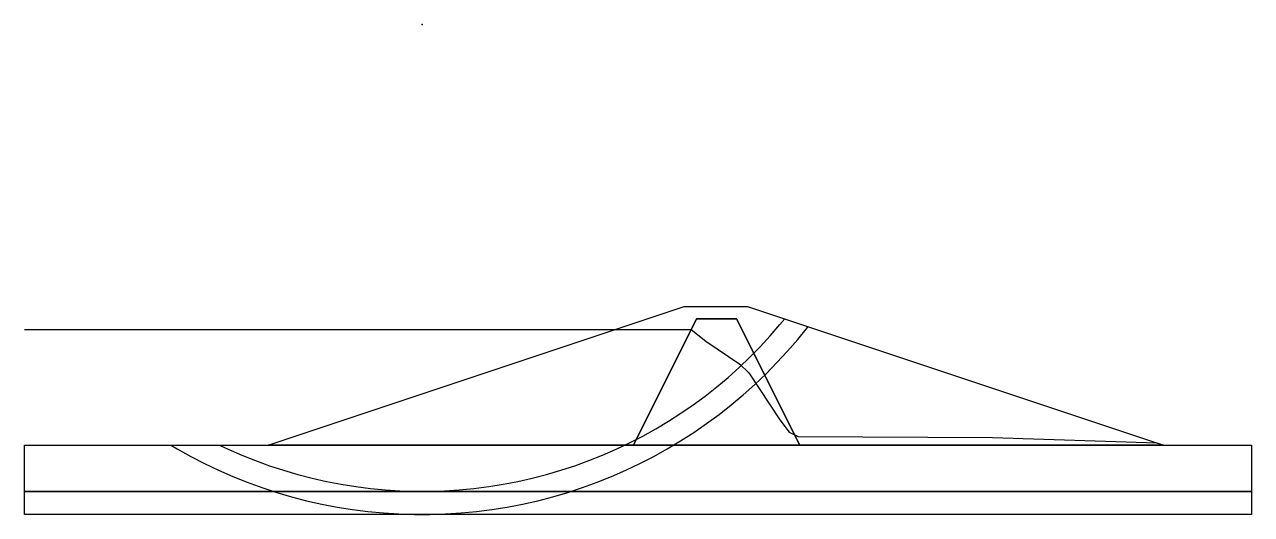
# Model space of a CAD drawing. Header units: metres. Extents: x -158 to 638, y 182 to 500.
import ezdxf

# ---------------------------------------------------------------- set-up
doc = ezdxf.new("R2010")
doc.units = ezdxf.units.M
for name, color, linetype in [('CLAY', 8, 'Continuous'), ('CORE', 30, 'Continuous'), ('PIEZO', 5, 'Continuous'), ('PROFILE_CLAY', 7, 'Continuous'), ('PROFILE_CORE', 7, 'Continuous'), ('PROFILE_SAND', 7, 'Continuous'), ('PROFILE_SHELL', 7, 'Continuous'), ('SAND', 5, 'Continuous'), ('SEARCH_CIRCLES', 1, 'Continuous'), ('SHELL', 40, 'Continuous')]:
    doc.layers.add(name, color=color, linetype=linetype)

msp = doc.modelspace()

# ---------------------------------------------------------------- linework, layer by layer
at = {"layer": 'CLAY'}
msp.add_lwpolyline([(-158, 227), (0, 227), (237, 227), (345, 227), (581, 227), (638, 227), (638, 197), (-158, 197)], close=True, dxfattribs=at)
at = {"layer": 'CORE'}
msp.add_lwpolyline([(237, 227), (278, 309), (304, 309), (345, 227)], close=True, dxfattribs=at)
at = {"layer": 'PIEZO'}
msp.add_lwpolyline([(-158, 302), (274.5, 302), (284, 294.5), (306, 279.5), (312, 274), (332, 243.5), (338, 235.5), (344, 232.5), (470, 232), (576.5, 228.5), (581, 227), (638, 227)], dxfattribs=at)
at = {"layer": 'PROFILE_CLAY'}
msp.add_lwpolyline([(-158, 227), (638, 227)], dxfattribs=at)
at = {"layer": 'PROFILE_CORE'}
msp.add_lwpolyline([(237, 227), (278, 309), (304, 309), (345, 227)], dxfattribs=at)
at = {"layer": 'PROFILE_SAND'}
msp.add_lwpolyline([(-158, 197), (638, 197)], dxfattribs=at)
at = {"layer": 'PROFILE_SHELL'}
msp.add_lwpolyline([(0, 227), (270, 317), (311, 317), (581, 227)], dxfattribs=at)
at = {"layer": 'SAND'}
msp.add_lwpolyline([(-158, 197), (638, 197), (638, 182), (-158, 182)], close=True, dxfattribs=at)
at = {"layer": 'SEARCH_CIRCLES'}
for points in [[(-63.08, 227), (-59, 224.6), (-50.18, 219.7), (-41.21, 215.07), (-32.1, 210.74), (-22.86, 206.69), (-13.49, 202.94), (-4.01, 199.49), (5.58, 196.34), (15.26, 193.5), (25.03, 190.96), (34.87, 188.74), (44.78, 186.83), (54.74, 185.24), (64.75, 183.96), (74.8, 183), (84.87, 182.36), (94.95, 182.04), (105.05, 182.04), (115.13, 182.36), (125.2, 183), (135.25, 183.96), (145.26, 185.24), (155.22, 186.83), (165.13, 188.74), (174.97, 190.96), (184.74, 193.5), (194.42, 196.34), (204.01, 199.49), (213.49, 202.94), (222.86, 206.69), (232.1, 210.74), (241.21, 215.07), (250.18, 219.7), (259, 224.6), (267.66, 229.79), (276.15, 235.24), (284.46, 240.96), (292.58, 246.95), (300.52, 253.19), (308.25, 259.67), (315.77, 266.4), (323.07, 273.36), (330.15, 280.55), (336.99, 287.97), (343.6, 295.59), (349.96, 303.43), (350.33, 303.89)], [(-31.45, 227), (-25.87, 224.38), (-17.06, 220.53), (-8.14, 216.95), (0.9, 213.66), (10.03, 210.66), (19.26, 207.96), (28.57, 205.54), (37.94, 203.42), (47.38, 201.6), (56.88, 200.08), (66.42, 198.87), (75.99, 197.95), (85.58, 197.34), (95.19, 197.04), (104.81, 197.04), (114.42, 197.34), (124.01, 197.95), (133.58, 198.87), (143.12, 200.08), (152.62, 201.6), (162.06, 203.42), (171.43, 205.54), (180.74, 207.96), (189.97, 210.66), (199.1, 213.66), (208.14, 216.95), (217.06, 220.53), (225.87, 224.38), (234.55, 228.51), (243.1, 232.92), (251.5, 237.59), (259.75, 242.53), (267.84, 247.73), (275.76, 253.18), (283.5, 258.88), (291.06, 264.83), (298.42, 271.01), (305.59, 277.42), (312.55, 284.05), (319.29, 290.91), (325.82, 297.97), (332.11, 305.24), (335.17, 308.94)]]:
    msp.add_lwpolyline(points, dxfattribs=at)
msp.add_point((100, 500), dxfattribs=at)
msp.add_point((100, 500), dxfattribs=at)
at = {"layer": 'SHELL'}
msp.add_lwpolyline([(0, 227), (270, 317), (311, 317), (581, 227), (345, 227), (304, 309), (278, 309), (237, 227)], close=True, dxfattribs=at)

doc.saveas('drawing.dxf')
